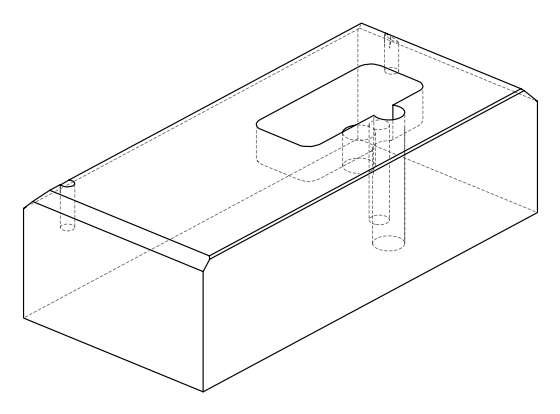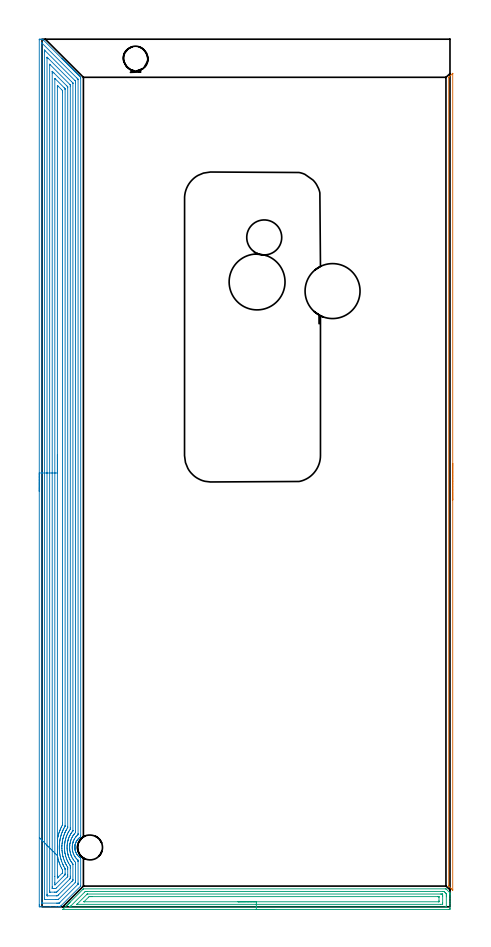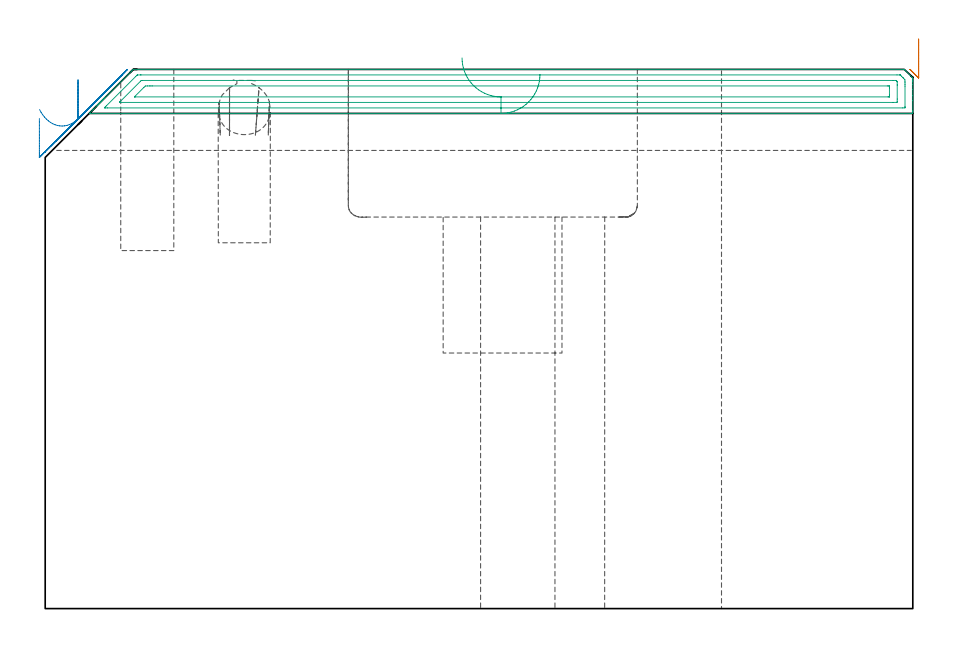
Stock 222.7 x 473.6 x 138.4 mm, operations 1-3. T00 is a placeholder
(PLAN: 12 operations, 8 tool changes, 70.1 min)
(1 AREA_MILL | FG_CHAMFER_SURFACE | UGT0205_001 | 3.71 min | 1095 mm3)
(2 AREA_MILL_1 | FG_CHAMFER_SURFACE_1 | UGT0205_001 | 30.14 min | 120836 mm3)
(3 AREA_MILL_2 | FG_CHAMFER_SURFACE_2 | UGT0205_001 | 6.87 min | 13014 mm3)
(4 AREA_MILL_3 | FG_CHAMFER_SURFACE_3 | UGT0205_001 | 13.6 min | 44851 mm3)
(5 MILL_RECTANGULAR_POCKET | POCKET_RECTANGULAR_STRAIGHT | NXT0201_007 | Follow Part, ap 6.25, ae 75% | 13.23 min | 467985 mm3)
(6 MILL_BLIND_HOLE_FROM_SOLID_MATERIAL | STEP1POCKET | UGT0201_129 | Spiral | 0.35 min | 4814 mm3)
(7 MILL_BLIND_HOLE_FROM_SOLID_MATERIAL_1 | STEP1POCKET_2 | NXT0201_011 | Spiral | 0.43 min | 6687 mm3)
(8 DRILL_THROUGH_HOLE_FROM_SOLID_MATERIAL | STEP1HOLE | UGT0301_515 | 0.44 min | 11339 mm3)
(9 DRILL_TO_ENLARGE_THROUGH_HOLE | STEP1HOLE | UGT0301_258 | 0.45 min | 17378 mm3)
(10 INDEXABLE_INSERT_DRILL_THROUGH_HOLE_FROM_SOLID | STEP1HOLE_1 | NXT0302_031 | 0.57 min | 91708 mm3)
(11 INDEXABLE_INSERT_DRILL_BLIND_HOLE_FROM_SOLID | STEP1POCKET_1 | NXT0302_010 | 0.16 min | 10319 mm3)
(12 DRILL_TO_ENLARGE_BLIND_HOLE | STEP1POCKET_1 | UGT0301_381 | 0.16 min | 15141 mm3)
(TOOL UGT0205_001 | Chamfer Mill 20 x 3 x 45 deg. | D20 FL50 Z2)
(TOOL NXT0201_007 | ENDMILL 25mm [R216.25-25050GCK54P 1620] | D25 R3 FL54 Z5)
(TOOL UGT0201_129 | Carbide End Mill 11.9 | D11.9 FL15 Z4)
(TOOL NXT0201_011 | ENDMILL 12mm [2P460-1200-NA 1630] | D12 FL38 Z6)
(TOOL UGT0301_515 | Carbide Drill 12.0 mm | D12 PA118 FL101 Z2)
(TOOL UGT0301_258 | Twist Drill 19.1 mm | D19.1 PA118 FL140 Z2)
(TOOL NXT0302_031 | Index. Insert Drill 30mm [880-D3000L32-05] | D30 PA176 FL150 Z2)
(TOOL NXT0302_010 | Index. Insert Drill 19.5mm [880-D1950L25-05] | D19.5 PA176 FL98 Z2)
(TOOL UGT0301_381 | Twist Drill Flat Bottom 30.5 mm | D30.5 PA180 FL175 Z2)
(OP 1 AREA_MILL)
G17 G21 G94 G90
T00 M6
G54
G17 G0 G90 X224.2 Y242.05 S1061 M3
G43 Z148.4 H0
Z146.2
G94 G1 Y242.012 Z145.328 F250.
Y241.898 Z144.463
Y241.709 Z143.612
Y241.447 Z142.78
Y241.113 Z141.974
Y240.71 Z141.2
Y240.241 Z140.464
Y239.71 Z139.772
Y239.121 Z139.129
Y238.478 Z138.54
Y237.786 Z138.008
Y237.05 Z137.54
Y236.276 Z137.137
Y235.47 Z136.803
Y234.638 Z136.541
Y233.786 Z136.352
Y232.922 Z136.238
Y232.05 Z136.2
X224.199 Y9.205 Z136.199
X224.198 Y9.175 Z136.198
X224.195 Y9.148 Z136.199
X224.191 Y9.118 Z136.202
X224.103 Y9.195 Z136.292
X224.002 Y9.297 Z136.397
X223.588 Y9.712 Z136.812
X222.218 Y11.082 Z138.182
X222.061 Y11.241 Z138.335
X222.004 Y11.305 Z138.389
X222. Y11.497 Z138.4
Y452.602
X222.003 Y452.795 Z138.389
X222.061 Y452.859 Z138.335
X222.218 Y453.018 Z138.182
X223.1 Y453.9 Z137.299
X224.057 Y454.858 Z136.341
X224.103 Y454.905 Z136.293
X224.19 Y454.982 Z136.202
X224.195 Y454.952 Z136.199
X224.198 Y454.925 Z136.198
X224.199 Y454.895 Z136.199
X224.2 Y454.848 Z136.2
Y232.05
Y231.178 Z136.238
Y230.313 Z136.352
Y229.462 Z136.541
Y228.63 Z136.803
Y227.824 Z137.137
Y227.05 Z137.54
Y226.314 Z138.008
Y225.622 Z138.54
Y224.979 Z139.129
Y224.39 Z139.772
Y223.858 Z140.464
Y223.39 Z141.2
Y222.987 Z141.974
Y222.653 Z142.78
Y222.391 Z143.612
Y222.202 Z144.463
Y222.088 Z145.328
Y222.05 Z146.2
G0 Z148.4
M5
M2
(OP 2 AREA_MILL_1)
G17 G21 G94 G90
T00 M6
G54
G17 G0 G90 X-1.5 Y226.8 S1061 M3
G43 Z148.4 H0
Z125.8
G94 G1 Y226.838 Z124.928 F250.
Y226.952 Z124.063
Y227.141 Z123.212
Y227.403 Z122.38
Y227.737 Z121.574
Y228.14 Z120.8
Y228.608 Z120.064
Y229.14 Z119.372
Y229.729 Z118.729
Y230.372 Z118.14
Y231.064 Z117.608
Y231.8 Z117.14
Y232.574 Z116.737
Y233.38 Z116.403
Y234.212 Z116.141
Y235.063 Z115.952
Y235.928 Z115.838
Y236.8 Z115.8
Y473.287
X-1.497 Y473.434 Z115.803
X-1.491 Y473.598 Z115.805
X-1.234 Y473.6 Z116.062
X-0.903 Z116.392
X-0.062 Z117.237
X0.294 Y473.599 Z117.59
X0.319 Y473.583 Z117.616
X0.787 Y473.113 Z118.087
X0.881 Y473.02 Z118.179
X0.913 Y472.987 Z118.212
X10.692 Y463.209 Z127.989
X10.736 Y463.165 Z128.035
X10.945 Y462.955 Z128.244
X10.989 Y462.912 Z128.286
X11.033 Y462.867 Z128.332
X11.242 Y462.658 Z128.541
X11.286 Y462.615 Z128.584
X11.331 Y462.57 Z128.63
X11.539 Y462.361 Z128.838
X11.584 Y462.318 Z128.881
X11.629 Y462.272 Z128.928
X11.836 Y462.065 Z129.135
X11.881 Y462.02 Z129.178
X11.926 Y461.974 Z129.225
X12.133 Y461.768 Z129.432
X12.178 Y461.723 Z129.475
X12.224 Y461.677 Z129.523
X12.43 Y461.471 Z129.729
X12.476 Y461.426 Z129.773
X12.522 Y461.379 Z129.821
X12.727 Y461.174 Z130.026
X12.773 Y461.128 Z130.07
X12.819 Y461.081 Z130.118
X13.024 Y460.877 Z130.323
X13.07 Y460.831 Z130.367
X13.117 Y460.784 Z130.416
X13.321 Y460.58 Z130.62
X13.367 Y460.534 Z130.665
X13.414 Y460.486 Z130.713
X13.618 Y460.283 Z130.917
X13.665 Y460.237 Z130.962
X13.712 Y460.188 Z131.011
X13.914 Y459.986 Z131.213
X13.962 Y459.939 Z131.259
X14.01 Y459.891 Z131.309
X14.211 Y459.689 Z131.51
X14.259 Y459.642 Z131.556
X14.307 Y459.593 Z131.606
X14.508 Y459.392 Z131.807
X14.557 Y459.345 Z131.854
X14.605 Y459.295 Z131.904
X14.805 Y459.095 Z132.104
X14.854 Y459.047 Z132.151
X14.903 Y458.998 Z132.202
X15.102 Y458.798 Z132.401
X15.151 Y458.75 Z132.448
X15.2 Y458.7 Z132.499
X15.399 Y458.501 Z132.698
X15.449 Y458.453 Z132.746
X15.498 Y458.402 Z132.797
X15.696 Y458.204 Z132.995
X15.746 Y458.156 Z133.043
X15.796 Y458.105 Z133.095
X15.993 Y457.907 Z133.292
X16.043 Y457.858 Z133.34
X16.093 Y457.807 Z133.392
X16.29 Y457.611 Z133.589
X16.34 Y457.561 Z133.637
X16.391 Y457.509 Z133.69
X16.587 Y457.314 Z133.886
X16.638 Y457.264 Z133.935
X16.689 Y457.212 Z133.988
X16.884 Y457.017 Z134.183
X16.935 Y456.966 Z134.232
X16.986 Y456.914 Z134.285
X17.181 Y456.72 Z134.48
X17.232 Y456.669 Z134.529
X17.284 Y456.617 Z134.583
X17.478 Y456.423 Z134.777
X17.53 Y456.372 Z134.826
X17.582 Y456.319 Z134.881
X17.775 Y456.126 Z135.074
X17.827 Y456.075 Z135.124
X17.879 Y456.021 Z135.178
X18.072 Y455.829 Z135.371
X18.124 Y455.777 Z135.421
X18.177 Y455.724 Z135.476
X18.368 Y455.532 Z135.667
X18.421 Y455.48 Z135.718
X18.475 Y455.426 Z135.774
X18.665 Y455.235 Z135.964
X18.719 Y455.183 Z136.016
X18.772 Y455.128 Z136.071
X18.962 Y454.938 Z136.261
X19.016 Y454.885 Z136.313
X19.07 Y454.831 Z136.369
X19.259 Y454.641 Z136.558
X19.313 Y454.588 Z136.61
X19.368 Y454.533 Z136.667
X19.556 Y454.344 Z136.855
X19.611 Y454.291 Z136.907
X19.665 Y454.235 Z136.964
X19.853 Y454.047 Z137.152
X19.908 Y453.994 Z137.205
X19.963 Y453.938 Z137.262
X20.15 Y453.75 Z137.449
X20.205 Y453.696 Z137.502
X20.261 Y453.64 Z137.56
X20.447 Y453.454 Z137.746
X20.503 Y453.399 Z137.799
X20.8 Y453.1 Z138.1
X21.097 Y452.804 Z138.395
X21.098 Y452.803 Z138.396
X21.101 Y452.797
X21.1 Y452.45 Z138.4
Y39.01
X21.093 Y38.168 Z138.392
X21.025 Y38.117 Z138.324
X20.948 Y38.061 Z138.246
X20.755 Y37.923 Z138.054
X20.616 Y37.824 Z137.915
X20.182 Y37.475 Z137.479
X20.089 Y37.392 Z137.385
X19.679 Y36.967 Z136.976
X19.611 Y36.887 Z136.907
X19.293 Y36.522 Z136.592
X19.275 Y36.498 Z136.574
X19.17 Y36.341 Z136.469
X18.98 Y36.056 Z136.28
X18.709 Y35.604 Z136.007
X18.627 Y35.438 Z135.923
X18.55 Y35.287 Z135.848
X18.436 Y35.035 Z135.736
X18.404 Y34.964 Z135.704
X18.311 Y34.71 Z135.61
X18.172 Y34.265 Z135.469
X18.131 Y34.098 Z135.426
X18.098 Y33.972 Z135.395
X18.058 Y33.816 Z135.357
X18.048 Y33.762 Z135.348
X18.031 Y33.652 Z135.326
X17.98 Y33.369 Z135.277
X17.95 Y33.118 Z135.247
X17.927 Y32.921 Z135.223
X17.918 Y32.759 Z135.21
X17.913 Y32.698 Z135.207
X17.908 Y32.545 Z135.205
X17.907 Y32.515 Z135.204
X17.904 Y32.363 Z135.199
X17.909 Y32.227 Z135.206
X17.916 Y32.135 Z135.205
X17.92 Y32.027 Z135.21
X17.936 Y31.866 Z135.224
X17.948 Y31.726 Z135.239
X17.952 Y31.662 Z135.248
X17.959 Y31.579 Z135.257
X18.029 Y31.133 Z135.328
X18.066 Y30.973 Z135.362
X18.097 Y30.833 Z135.396
X18.13 Y30.684 Z135.429
X18.261 Y30.239 Z135.558
X18.32 Y30.08 Z135.614
X18.37 Y29.934 Z135.669
X18.405 Y29.839 Z135.704
X18.421 Y29.803 Z135.721
X18.502 Y29.634 Z135.798
X18.635 Y29.345 Z135.934
X18.887 Y28.891 Z136.186
X18.984 Y28.741 Z136.283
X19.17 Y28.45 Z136.469
X19.292 Y28.282 Z136.592
X19.431 Y28.118 Z136.731
X19.605 Y27.911 Z136.904
X19.932 Y27.556 Z137.232
X19.963 Y27.526 Z137.263
X20.055 Y27.438 Z137.353
X20.181 Y27.325 Z137.48
X20.503 Y27.068 Z137.8
X20.609 Y26.982 Z137.907
X20.948 Y26.738 Z138.248
X21.046 Y26.666 Z138.341
X21.097 Y26.623 Z138.389
X21.1 Y26.508 Z138.4
Y11.328
X21.094 Y11.306 Z138.393
X21.04 Y11.24 Z138.34
X10.358 Y0.558 Z127.657
X10.097 Y0.295 Z127.394
X9.965 Y0.166 Z127.262
X9.8 Y0.01 Z127.099
X9.136 Y0. Z126.436
X7.685 Z124.981
X4.449 Z121.745
X-0.903 Y0.001 Z116.395
X-1.13 Y0.003 Z116.167
X-1.492 Y0.007 Z115.806
X-1.493 Y0.021 Z115.804
X-1.498 Y0.613 Z115.802
X-1.5 Y1.211 Z115.8
Y236.8
X-0.086 Z117.214
Y471.276
X-0.084 Y471.352 Z117.216
X-0.079 Y471.501 Z117.221
X-0.077 Y471.519 Z117.223
X-0.072 Y471.515 Z117.228
X-0.049 Y471.496 Z117.251
X-0.011 Y471.46 Z117.289
X19. Y452.449 Z136.3
X19.611 Y451.831 Z136.911
X19.675 Y451.764 Z136.975
X19.681 Y451.631 Z136.981
X19.684 Y451.556 Z136.984
X19.685 Y451.482 Z136.985
Y39.828
X19.684 Y39.753 Z136.984
X19.679 Y39.603 Z136.979
X19.67 Y39.376 Z136.97
X19.611 Y39.322 Z136.911
X19.446 Y39.175 Z136.746
X19.266 Y39.01 Z136.566
X18.997 Y38.731 Z136.297
X18.719 Y38.432 Z136.019
X18.572 Y38.264 Z135.872
X18.448 Y38.117 Z135.748
X18.182 Y37.761 Z135.482
X17.826 Y37.225 Z135.126
X17.625 Y36.875 Z134.925
X17.508 Y36.651 Z134.808
X17.351 Y36.331 Z134.651
X17.222 Y36.044 Z134.522
X16.993 Y35.438 Z134.293
X16.984 Y35.413 Z134.284
X16.978 Y35.395 Z134.278
X16.935 Y35.254 Z134.235
X16.785 Y34.695 Z134.085
X16.747 Y34.545 Z134.047
X16.632 Y33.956 Z133.932
X16.585 Y33.652 Z133.885
X16.529 Y33.166 Z133.829
X16.504 Y32.759 Z133.804
X16.495 Y32.307 Z133.795
X16.512 Y31.866 Z133.812
X16.56 Y31.348 Z133.86
X16.612 Y30.973 Z133.912
X16.66 Y30.67 Z133.96
X16.742 Y30.273 Z134.042
X16.789 Y30.08 Z134.089
X16.935 Y29.551 Z134.235
X17.057 Y29.187 Z134.357
X17.126 Y28.995 Z134.426
X17.439 Y28.294 Z134.739
X17.827 Y27.58 Z135.127
X17.908 Y27.442 Z135.208
X17.934 Y27.401 Z135.234
X18.13 Y27.098 Z135.43
X18.596 Y26.508 Z135.896
X18.719 Y26.365 Z136.019
X19.076 Y25.977 Z136.376
X19.457 Y25.615 Z136.757
X19.611 Y25.481 Z136.911
X19.656 Y25.439 Z136.956
X19.676 Y25.419 Z136.976
X19.68 Y25.248 Z136.98
X19.684 Y24.948 Z136.984
X19.685 Y24.798 Z136.985
X19.686 Y24.722 Z136.986
X19.685 Y12.964 Z136.985
X19.684 Y12.814 Z136.984
X19.68 Y12.513 Z136.98
X19.677 Y12.338 Z136.977
X19.658 Y12.315 Z136.958
X19.611 Y12.261 Z136.911
X9.749 Y2.398 Z127.049
X9.467 Y2.121 Z126.767
X9.386 Y2.044 Z126.686
X9.354 Y2.016 Z126.654
X9.298 Y2.008 Z126.598
X8.908 Y2.003 Z126.208
X8.414 Y2. Z125.714
X8.016 Z125.316
X0.387 Z117.687
X-0.011 Y2.004 Z117.289
X-0.067 Y2.007 Z117.233
X-0.077 Y2.009 Z117.223
X-0.081 Y2.073 Z117.219
X-0.084 Y2.173 Z117.216
X-0.086 Y2.474 Z117.214
Y236.8
X1.328 Z118.628
X1.329 Y466.737 Z118.629
X1.33 Y467.18 Z118.63
X1.334 Y467.63 Z118.634
X1.335 Y467.652 Z118.635
X1.365 Y467.63 Z118.665
X1.773 Y467.226 Z119.073
X17.827 Y451.173 Z135.127
X18.08 Y450.916 Z135.38
X18.206 Y450.785 Z135.506
X18.264 Y450.722 Z135.564
X18.266 Y450.663 Z135.566
X18.27 Y450.22 Z135.57
X18.271 Y449.771 Z135.571
Y449.325
Y41.244
X18.268 Y40.796 Z135.568
X18.264 Y40.574 Z135.564
X18.26 Y40.47 Z135.56
X17.785 Y39.944 Z135.085
X17.749 Y39.903 Z135.049
X17.508 Y39.611 Z134.808
X17.387 Y39.45 Z134.687
X17.068 Y39.01 Z134.368
X17.015 Y38.93 Z134.315
X16.935 Y38.806 Z134.235
X16.673 Y38.379 Z133.973
X16.516 Y38.117 Z133.816
X16.353 Y37.806 Z133.653
X16.069 Y37.224 Z133.369
X16.061 Y37.206 Z133.361
X16.043 Y37.165 Z133.343
X15.817 Y36.557 Z133.117
X15.734 Y36.331 Z133.034
X15.597 Y35.885 Z132.897
X15.472 Y35.438 Z132.772
X15.407 Y35.182 Z132.707
X15.278 Y34.545 Z132.578
X15.259 Y34.437 Z132.559
X15.151 Y33.707 Z132.451
X15.146 Y33.658 Z132.446
X15.145 Y33.652 Z132.445
X15.113 Y33.227 Z132.413
X15.087 Y32.824 Z132.387
X15.085 Y32.759 Z132.385
X15.081 Y32.351 Z132.381
X15.089 Y31.928 Z132.389
X15.093 Y31.866 Z132.393
X15.151 Y31.087 Z132.451
X15.165 Y30.973 Z132.465
X15.167 Y30.957 Z132.467
X15.308 Y30.08 Z132.608
X15.347 Y29.884 Z132.647
X15.436 Y29.498 Z132.736
X15.518 Y29.187 Z132.818
X15.666 Y28.671 Z132.966
X15.794 Y28.294 Z133.094
X15.86 Y28.11 Z133.16
X16.043 Y27.667 Z133.343
X16.16 Y27.401 Z133.46
X16.257 Y27.187 Z133.557
X16.625 Y26.508 Z133.925
X16.736 Y26.31 Z134.036
X16.935 Y25.995 Z134.235
X17.189 Y25.615 Z134.489
X17.827 Y24.805 Z135.127
X18.264 Y24.284 Z135.564
X18.268 Y23.829 Z135.568
X18.271 Y23.385 Z135.571
Y14.007
Y13.563
X18.269 Y13.45 Z135.569
X18.265 Y13.395 Z135.565
X18.262 Y13.373 Z135.562
X18.246 Y13.355 Z135.546
X18.014 Y13.114 Z135.314
X9.084 Y4.184 Z126.384
X8.994 Y4.098 Z126.294
X8.908 Y4.017 Z126.208
X8.198 Y4.002 Z125.498
X8.016 Y4.001 Z125.316
X7.308 Y4. Z124.608
X1.773 Z119.073
X1.589 Y4.002 Z118.889
X1.466 Y4.005 Z118.766
X1.369 Y4.01 Z118.669
X1.335 Y4.019 Z118.635
X1.334 Y4.037 Z118.634
X1.331 Y4.184 Z118.631
X1.329 Y4.629 Z118.629
X1.328 Y236.8 Z118.628
X2.743 Z120.043
Y463.165
X2.745 Y463.525 Z120.045
X2.747 Y463.704 Z120.047
X2.749 Y463.778 Z120.049
X2.8 Y463.739 Z120.1
X3.385 Y463.165 Z120.685
X16.043 Y450.508 Z133.343
X16.779 Y449.771 Z134.079
X16.827 Y449.717 Z134.127
X16.85 Y449.689 Z134.15
X16.852 Y449.668 Z134.152
X16.855 Y449.567 Z134.155
X16.857 Y449.363 Z134.157
X16.856 Y41.689 Z134.156
X16.852 Y41.486 Z134.152
X16.85 Y41.464 Z134.15
X16.838 Y41.444 Z134.138
X16.809 Y41.403 Z134.109
X16.753 Y41.333 Z134.053
X16.594 Y41.137 Z133.894
X16.334 Y40.796 Z133.634
X16.212 Y40.626 Z133.512
X16.043 Y40.383 Z133.343
X15.854 Y40.092 Z133.154
X15.734 Y39.903 Z133.034
X15.515 Y39.539 Z132.815
X15.218 Y39.01 Z132.518
X15.195 Y38.966 Z132.495
X15.151 Y38.877 Z132.451
X14.911 Y38.357 Z132.211
X14.806 Y38.117 Z132.106
X14.655 Y37.721 Z131.955
X14.468 Y37.224 Z131.768
X14.417 Y37.066 Z131.717
X14.259 Y36.563 Z131.559
X14.209 Y36.382 Z131.509
X14.195 Y36.331 Z131.495
X14.033 Y35.664 Z131.333
X13.988 Y35.438 Z131.288
X13.886 Y34.918 Z131.186
X13.833 Y34.545 Z131.133
X13.777 Y34.135 Z131.077
X13.726 Y33.652 Z131.026
X13.699 Y33.32 Z130.999
X13.674 Y32.759 Z130.974
X13.668 Y32.458 Z130.968
X13.68 Y31.866 Z130.98
X13.699 Y31.534 Z130.999
X13.744 Y30.973 Z131.044
X13.789 Y30.551 Z131.089
X13.861 Y30.08 Z131.161
X13.957 Y29.49 Z131.257
X14.022 Y29.187 Z131.322
X14.104 Y28.825 Z131.404
X14.234 Y28.32 Z131.534
X14.241 Y28.294 Z131.541
X14.259 Y28.232 Z131.559
X14.528 Y27.401 Z131.828
X14.694 Y26.966 Z131.994
X14.893 Y26.508 Z132.193
X15.151 Y25.949 Z132.451
X15.325 Y25.615 Z132.625
X15.527 Y25.239 Z132.827
X15.839 Y24.722 Z133.139
X15.919 Y24.598 Z133.219
X16.043 Y24.414 Z133.343
X16.286 Y24.075 Z133.586
X16.472 Y23.829 Z133.772
X16.749 Y23.467 Z134.049
X16.85 Y23.316 Z134.15
X16.853 Y23.218 Z134.153
X16.857 Y23.015 Z134.157
Y14.978
X16.856 Y14.9 Z134.156
X16.85 Y14.493 Z134.15
X16.841 Y14.402 Z134.141
X16.788 Y14.344 Z134.088
X16.695 Y14.247 Z133.995
X16.458 Y14.007 Z133.758
X16.251 Y13.799 Z133.551
X9.111 Y6.66 Z126.411
X8.908 Y6.459 Z126.208
X8.66 Y6.219 Z125.96
X8.444 Y6.012 Z125.744
X8.016 Y6.001 Z125.316
X7.986 Y6. Z125.286
X3.113 Y6.001 Z120.413
X2.905 Y6.003 Z120.205
X2.802 Y6.007 Z120.102
X2.755 Y6.01 Z120.055
X2.75 Y6.042 Z120.05
X2.743 Y6.785 Z120.043
Y6.863
Y236.8
X4.157 Z121.457
Y459.593
X4.158 Y459.884 Z121.458
X4.16 Y459.925 Z121.46
X4.186 Y459.905 Z121.486
X4.267 Y459.83 Z121.567
X4.388 Y459.713 Z121.688
X4.449 Y459.653 Z121.749
X15.224 Y448.878 Z132.524
X15.296 Y448.802 Z132.596
X15.436 Y448.653 Z132.736
X15.438 Y448.59 Z132.738
X15.442 Y447.985 Z132.742
X15.443 Y447.693 Z132.743
Y43.183
X15.44 Y42.582 Z132.74
X15.438 Y42.436 Z132.738
X15.435 Y42.367 Z132.735
X15.041 Y41.799 Z132.341
X14.968 Y41.689 Z132.268
X14.694 Y41.253 Z131.994
X14.411 Y40.796 Z131.711
X14.355 Y40.7 Z131.655
X14.259 Y40.526 Z131.559
X14.045 Y40.117 Z131.345
X13.94 Y39.903 Z131.24
X13.757 Y39.513 Z131.057
X13.538 Y39.01 Z130.838
X13.489 Y38.888 Z130.789
X13.367 Y38.576 Z130.667
X13.245 Y38.24 Z130.545
X13.203 Y38.117 Z130.503
X13.03 Y37.562 Z130.33
X12.93 Y37.224 Z130.23
X12.834 Y36.865 Z130.134
X12.7 Y36.331 Z130.
X12.66 Y36.147 Z129.96
X12.515 Y35.438 Z129.815
X12.509 Y35.405 Z129.809
X12.476 Y35.191 Z129.776
X12.398 Y34.623 Z129.698
X12.389 Y34.545 Z129.689
X12.315 Y33.813 Z129.615
X12.303 Y33.652 Z129.603
X12.266 Y32.968 Z129.566
X12.259 Y32.759 Z129.559
X12.261 Y32.081 Z129.561
X12.265 Y31.866 Z129.565
X12.305 Y31.143 Z129.605
X12.319 Y30.973 Z129.619
X12.399 Y30.157 Z129.699
X12.409 Y30.08 Z129.709
X12.476 Y29.635 Z129.776
X12.55 Y29.187 Z129.85
X12.566 Y29.097 Z129.866
X12.739 Y28.294 Z130.039
X12.828 Y27.942 Z130.128
X12.98 Y27.401 Z130.28
X13.205 Y26.671 Z130.505
X13.262 Y26.508 Z130.562
X13.367 Y26.225 Z130.667
X13.622 Y25.615 Z130.922
X13.821 Y25.161 Z131.121
X14.034 Y24.722 Z131.334
X14.259 Y24.301 Z131.559
X14.525 Y23.829 Z131.825
X14.933 Y23.155 Z132.233
X15.083 Y22.936 Z132.383
X15.411 Y22.478 Z132.711
X15.428 Y22.452 Z132.728
X15.436 Y22.417 Z132.736
X15.438 Y22.335 Z132.738
X15.442 Y22.044 Z132.742
X15.443 Y21.752 Z132.743
Y21.151
Y16.686
Y16.394
X15.441 Y15.793 Z132.741
X15.438 Y15.505 Z132.738
X15.436 Y15.462 Z132.736
X15.422 Y15.432 Z132.722
X15.363 Y15.369 Z132.663
X15.151 Y15.151 Z132.451
X8.651 Y8.649 Z125.951
X8.331 Y8.334 Z125.631
X8.016 Y8.024 Z125.316
X7.763 Y8.009 Z125.063
X7.124 Y8.002 Z124.424
X6.881 Y8. Z124.181
X4.449 Y8.001 Z121.749
X4.202 Y8.004 Z121.502
X4.168 Y8.01 Z121.468
X4.163 Y8.018 Z121.463
X4.161 Y8.044 Z121.461
X4.158 Y8.649 Z121.458
X4.157 Y8.941 Z121.457
Y236.8
X5.571 Z122.871
Y455.128
X5.573 Y455.788 Z122.873
X5.577 Y456.021 Z122.877
X5.578 Y456.059 Z122.878
X5.586 Y456.054 Z122.886
X5.627 Y456.021 Z122.927
X6.232 Y455.42 Z123.532
X6.524 Y455.128 Z123.824
X13.367 Y448.284 Z130.667
X13.665 Y447.985 Z130.965
X13.965 Y447.676 Z131.265
X14.022 Y447.607 Z131.322
X14.024 Y447.57 Z131.324
X14.027 Y447.488 Z131.327
X14.028 Y447.323 Z131.328
X14.029 Y447.092 Z131.329
X14.028 Y43.706 Z131.328
X14.027 Y43.475 Z131.327
X14.024 Y43.309 Z131.324
X14.022 Y43.229 Z131.322
X13.994 Y43.164 Z131.294
X13.531 Y42.418 Z130.831
X13.367 Y42.147 Z130.667
X13.201 Y41.855 Z130.501
X13.11 Y41.689 Z130.41
X12.891 Y41.273 Z130.191
X12.657 Y40.796 Z129.957
X12.599 Y40.672 Z129.899
X12.476 Y40.397 Z129.776
X12.329 Y40.049 Z129.629
X12.271 Y39.903 Z129.571
X12.083 Y39.403 Z129.383
X11.937 Y39.01 Z129.237
X11.851 Y38.742 Z129.151
X11.655 Y38.117 Z128.955
X11.638 Y38.062 Z128.938
X11.584 Y37.869 Z128.884
X11.452 Y37.355 Z128.752
X11.421 Y37.224 Z128.721
X11.287 Y36.628 Z128.587
X11.228 Y36.331 Z128.528
X11.141 Y35.881 Z128.441
X11.075 Y35.438 Z128.375
X11.028 Y35.101 Z128.328
X10.962 Y34.545 Z128.262
X10.937 Y34.3 Z128.237
X10.884 Y33.652 Z128.184
X10.873 Y33.471 Z128.173
X10.845 Y32.759 Z128.145
X10.843 Y32.608 Z128.143
X10.85 Y31.866 Z128.15
X10.854 Y31.703 Z128.154
X10.897 Y30.973 Z128.197
X10.914 Y30.751 Z128.214
X10.981 Y30.08 Z128.281
X11.017 Y29.755 Z128.317
X11.104 Y29.187 Z128.404
X11.184 Y28.694 Z128.484
X11.263 Y28.294 Z128.563
X11.418 Y27.567 Z128.718
X11.46 Y27.401 Z128.76
X11.584 Y26.935 Z128.884
X11.709 Y26.508 Z129.009
X11.764 Y26.328 Z129.064
X11.997 Y25.615 Z129.297
X12.257 Y24.941 Z129.557
X12.348 Y24.722 Z129.648
X12.476 Y24.426 Z129.776
X12.663 Y24.017 Z129.963
X12.753 Y23.829 Z130.053
X13.029 Y23.275 Z130.329
X13.216 Y22.936 Z130.516
X13.367 Y22.671 Z130.667
X13.745 Y22.044 Z131.045
X13.911 Y21.773 Z131.211
X13.986 Y21.647 Z131.286
X14.022 Y21.584 Z131.322
X14.024 Y21.546 Z131.324
X14.027 Y21.383 Z131.327
X14.028 Y21.151 Z131.328
X14.029 Y20.488 Z131.329
Y17.579
X14.028 Y16.917 Z131.328
X14.027 Y16.686 Z131.327
X14.023 Y16.521 Z131.323
X14.022 Y16.484 Z131.322
X13.997 Y16.454 Z131.297
X13.946 Y16.398 Z131.246
X13.802 Y16.251 Z131.102
X7.987 Y10.435 Z125.287
X7.55 Y10.009 Z124.85
X7.124 Y10.005 Z124.424
X6.691 Y10.001 Z123.991
X6.232 Z123.532
X5.773 Y10.002 Z123.073
X5.613 Y10.008 Z122.913
X5.579 Y10.01 Z122.879
X5.577 Y10.068 Z122.877
X5.573 Y10.202 Z122.873
X5.572 Y10.435 Z122.872
X5.571 Y11.097 Z122.871
Y236.8
X6.985 Z124.285
Y451.835
X6.987 Y452.113 Z124.287
X6.988 Y452.193 Z124.288
X6.99 Y452.207 Z124.29
X6.991 Y452.208 Z124.291
X7.003 Y452.197 Z124.303
X7.05 Y452.153 Z124.35
X12.11 Y447.092 Z129.41
X12.476 Y446.72 Z129.776
X12.601 Y446.59 Z129.901
X12.609 Y446.338 Z129.909
X12.613 Y446.199 Z129.913
X12.614 Y446.06 Z129.914
Y44.367
X12.613 Y44.23 Z129.913
X12.61 Y44.09 Z129.91
X12.608 Y44. Z129.908
X12.579 Y43.936 Z129.879
X12.476 Y43.757 Z129.776
X12.37 Y43.58 Z129.67
X12.309 Y43.475 Z129.609
X12.049 Y43.009 Z129.349
X11.814 Y42.582 Z129.114
X11.735 Y42.43 Z129.035
X11.584 Y42.124 Z128.884
X11.445 Y41.828 Z128.745
X11.382 Y41.689 Z128.682
X11.174 Y41.206 Z128.474
X11.006 Y40.796 Z128.306
X10.917 Y40.57 Z128.217
X10.692 Y39.977 Z127.992
X10.672 Y39.922 Z127.972
X10.666 Y39.903 Z127.966
X10.461 Y39.241 Z127.761
X10.391 Y39.01 Z127.691
X10.26 Y38.549 Z127.56
X10.146 Y38.117 Z127.446
X10.078 Y37.839 Z127.378
X9.934 Y37.224 Z127.234
X9.91 Y37.114 Z127.21
X9.8 Y36.564 Z127.1
X9.764 Y36.367 Z127.064
X9.758 Y36.331 Z127.058
X9.651 Y35.587 Z126.951
X9.632 Y35.438 Z126.932
X9.557 Y34.788 Z126.857
X9.533 Y34.545 Z126.833
X9.486 Y33.966 Z126.786
X9.466 Y33.652 Z126.766
X9.443 Y33.117 Z126.743
X9.431 Y32.759 Z126.731
X9.432 Y32.235 Z126.732
X9.436 Y31.866 Z126.736
X9.459 Y31.314 Z126.759
X9.479 Y30.973 Z126.779
X9.525 Y30.355 Z126.825
X9.552 Y30.08 Z126.852
X9.63 Y29.357 Z126.93
X9.654 Y29.187 Z126.954
X9.789 Y28.305 Z127.089
X9.8 Y28.239 Z127.1
X9.975 Y27.401 Z127.275
X10.024 Y27.177 Z127.324
X10.191 Y26.508 Z127.491
X10.337 Y25.97 Z127.637
X10.445 Y25.615 Z127.745
X10.692 Y24.822 Z127.992
X10.726 Y24.722 Z128.026
X10.744 Y24.67 Z128.044
X11.084 Y23.829 Z128.384
X11.375 Y23.146 Z128.675
X11.471 Y22.936 Z128.771
X11.584 Y22.702 Z128.884
X11.921 Y22.044 Z129.221
X12.333 Y21.293 Z129.633
X12.419 Y21.151 Z129.719
X12.476 Y21.055 Z129.776
X12.564 Y20.901 Z129.864
X12.602 Y20.833 Z129.902
X12.608 Y20.675 Z129.908
X12.613 Y20.397 Z129.913
X12.614 Y20.258 Z129.914
Y18.333
X12.608 Y17.579 Z129.908
X12.606 Y17.515 Z129.906
X12.574 Y17.48 Z129.874
X12.476 Y17.376 Z129.776
X12.132 Y17.03 Z129.432
X11.789 Y16.686 Z129.089
X7.323 Y12.221 Z124.623
X7.222 Y12.123 Z124.522
X7.124 Y12.032 Z124.424
X7.091 Y12.01 Z124.391
X7.051 Y12.009 Z124.351
X6.998 Y12.01 Z124.298
X6.992 Y12.083 Z124.292
X6.988 Y12.221 Z124.288
X6.986 Y12.359 Z124.286
X6.985 Y13.114 Z124.285
Y16.609
Y236.8
X8.399 Z125.699
X8.4 Y447.6 Z125.7
X8.402 Y447.985 Z125.702
X8.405 Y448.275 Z125.705
X8.406 Y448.326 Z125.706
X8.511 Y448.23 Z125.811
X8.767 Y447.985 Z126.067
X10.692 Y446.061 Z127.992
X11.067 Y445.678 Z128.367
X11.159 Y445.582 Z128.459
X11.193 Y445.533 Z128.493
X11.195 Y445.475 Z128.495
X11.198 Y445.306 Z128.498
X11.2 Y444.797 Z128.5
Y444.413
Y45.645
X11.198 Y45.26 Z128.498
X11.195 Y44.757 Z128.495
X11.122 Y44.602 Z128.422
X10.996 Y44.367 Z128.296
X10.692 Y43.804 Z127.992
X10.58 Y43.587 Z127.88
X10.524 Y43.475 Z127.824
X10.293 Y42.981 Z127.593
X10.11 Y42.582 Z127.41
X10.016 Y42.365 Z127.316
X9.8 Y41.855 Z127.1
X9.752 Y41.736 Z127.052
X9.734 Y41.689 Z127.034
X9.511 Y41.084 Z126.811
X9.407 Y40.796 Z126.707
X9.285 Y40.419 Z126.585
X9.121 Y39.903 Z126.421
X9.072 Y39.738 Z126.372
X8.908 Y39.17 Z126.208
X8.875 Y39.043 Z126.175
X8.866 Y39.01 Z126.166
X8.763 Y38.595 Z126.063
X8.698 Y38.327 Z125.998
X8.65 Y38.117 Z125.95
X8.573 Y37.768 Z125.873
X8.537 Y37.596 Z125.837
X8.453 Y37.181 Z125.753
X8.438 Y37.108 Z125.738
X8.411 Y36.992 Z125.711
X8.407 Y36.978 Z125.707
X8.404 Y37.008 Z125.704
X8.401 Y37.094 Z125.701
X8.4 Y37.188 Z125.7
Y37.224
X8.399 Y236.8 Z125.699
Y237.672 Z125.738
Y238.536 Z125.851
Y239.388 Z126.04
Y240.22 Z126.303
Y241.026 Z126.636
Y241.8 Z127.039
Y242.536 Z127.508
Y243.228 Z128.039
Y243.871 Z128.628
Y244.46 Z129.272
Y244.991 Z129.964
Y245.46 Z130.699
Y245.863 Z131.473
Y246.197 Z132.279
Y246.459 Z133.111
Y246.648 Z133.963
Y246.762 Z134.828
Y246.8 Z135.699
G0 Z148.4
X-1.448 Y37.77
Z128.097
G1 X-1.07 Y37.392 Z127.407
X-0.652 Y36.973 Z126.767
X-0.196 Y36.516 Z126.18
X0.295 Y36.025 Z125.652
X0.817 Y35.503 Z125.187
X1.365 Y34.954 Z124.787
X1.935 Y34.383 Z124.457
X2.524 Y33.793 Z124.198
X3.126 Y33.19 Z124.013
X3.738 Y32.578 Z123.903
X4.354 Y31.961 Z123.868
X4.97 Y31.344 Z123.91
X5.581 Y30.733 Z124.028
X6.182 Y30.131 Z124.22
X6.769 Y29.543 Z124.486
X7.338 Y28.974 Z124.824
X7.883 Y28.427 Z125.23
X8.402 Y27.908 Z125.702
X8.584 Y26.995 Z125.884
X8.626 Y26.79 Z125.926
X8.693 Y26.508 Z125.993
X8.908 Y25.629 Z126.208
X8.913 Y25.61 Z126.213
X9.179 Y24.722 Z126.479
X9.3 Y24.33 Z126.6
X9.466 Y23.829 Z126.766
X9.815 Y22.921 Z127.115
X10.201 Y22.044 Z127.501
X10.558 Y21.285 Z127.858
X10.626 Y21.151 Z127.926
X10.692 Y21.024 Z127.992
X11.104 Y20.258 Z128.404
X11.17 Y20.131 Z128.47
X11.193 Y20.064 Z128.493
X11.195 Y20.003 Z128.495
X11.199 Y19.75 Z128.499
X11.2 Y19.365 Z128.5
Y18.856
X11.197 Y18.664 Z128.497
X11.193 Y18.569 Z128.493
X11.191 Y18.55 Z128.491
X11.173 Y18.527 Z128.473
X11.123 Y18.472 Z128.423
X8.908 Y16.255 Z126.208
X8.677 Y16.024 Z125.977
X8.442 Y15.793 Z125.742
X8.431 Y15.789 Z125.731
X8.407 Y15.793 Z125.707
X8.403 Y16.065 Z125.703
X8.401 Y16.301 Z125.701
X8.4 Y16.686 Z125.7
Y17.195
Y27.504
X8.402 Y27.908 Z125.702
X8.406 Y28.78 Z125.744
X8.409 Y29.644 Z125.861
X8.413 Y30.495 Z126.054
X8.417 Y31.326 Z126.32
X8.42 Y32.13 Z126.657
X8.424 Y32.902 Z127.064
X8.427 Y33.636 Z127.536
X8.43 Y34.326 Z128.07
X8.433 Y34.966 Z128.662
X8.436 Y35.553 Z129.308
X8.438 Y36.081 Z130.002
X8.44 Y36.546 Z130.74
X8.442 Y36.946 Z131.516
X8.443 Y37.276 Z132.323
X8.444 Y37.535 Z133.156
X8.445 Y37.72 Z134.009
X8.446 Y37.83 Z134.874
Y37.864 Z135.746
G0 Z148.4
M5
M2
(OP 3 AREA_MILL_2)
G17 G21 G94 G90
T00 M6
G54
G17 G0 G90 X127. Y-1.5 S1061 M3
G43 Z148.4 H0
Z137.1
G94 G1 X126.962 Z136.228 F250.
X126.848 Z135.364
X126.659 Z134.512
X126.397 Z133.68
X126.063 Z132.874
X125.66 Z132.1
X125.192 Z131.364
X124.66 Z130.672
X124.071 Z130.029
X123.428 Z129.44
X122.736 Z128.909
X122. Z128.44
X121.226 Z128.037
X120.42 Z127.703
X119.588 Z127.441
X118.736 Z127.252
X117.872 Z127.138
X117. Z127.1
X11.483
X11.316 Y-1.494 Z127.105
X11.308 Y-1.493 Z127.107
X12.272 Y-0.527 Z128.071
X12.377 Y-0.421 Z128.175
X13.271 Y0.472 Z129.07
X13.44 Y0.642 Z129.237
X13.604 Y0.805 Z129.403
X13.719 Y0.92 Z129.517
X13.878 Y1.081 Z129.676
X14.034 Y1.236 Z129.833
X14.166 Y1.367 Z129.965
X14.317 Y1.519 Z130.114
X14.465 Y1.666 Z130.263
X14.613 Y1.814 Z130.412
X14.755 Y1.958 Z130.553
X14.895 Y2.096 Z130.694
X15.06 Y2.261 Z130.859
X15.194 Y2.396 Z130.992
X15.325 Y2.526 Z131.124
X22.209 Y9.41 Z138.009
X22.566 Y9.764 Z138.361
X22.605 Y9.795 Z138.391
X22.661 Y9.8 Z138.4
X220.281
X220.495 Y9.796 Z138.389
X220.655 Y9.645 Z138.244
X222.517 Y7.783 Z136.382
X222.639 Y7.658 Z136.256
X222.69 Y7.605 Z136.202
X222.699 Y7.301 Z135.895
X222.7 Y6.94 Z135.54
Y6.622 Z135.221
Y5.904 Z134.499
Y4.668 Z133.265
Y3.052 Z131.648
Y1.778 Z130.375
Y-0.853 Z127.745
X222.696 Y-1.112 Z127.486
X222.69 Y-1.493 Z127.105
X222.462 Y-1.496 Z127.102
X222.07 Y-1.5 Z127.1
X117.
Y-0.086 Z128.514
X15.986 Y-0.085 Z128.515
X15.507 Y-0.082 Z128.518
X15.348 Y-0.079 Z128.521
X15.191 Y-0.07 Z128.53
X15.262 Y0.006 Z128.606
X15.348 Y0.096 Z128.696
X15.507 Y0.257 Z128.857
X15.701 Y0.452 Z129.052
X23.229 Y7.978 Z136.578
X23.555 Y8.3 Z136.9
X23.637 Y8.376 Z136.976
X23.714 Y8.379 Z136.979
X24.449 Y8.385 Z136.985
X24.601
X218.645 Y8.386 Z136.986
X219.387 Y8.383 Z136.983
X219.436 Y8.381 Z136.981
X219.459 Y8.379 Z136.979
X219.484 Y8.357 Z136.957
X219.589 Y8.257 Z136.857
X219.793 Y8.056 Z136.656
X220.192 Y7.658 Z136.258
X220.281 Y7.568 Z136.168
X220.67 Y7.169 Z135.769
X220.69 Y6.781 Z135.381
X220.697 Y6.373 Z134.973
X220.699 Y5.904 Z134.504
X220.7 Y5.493 Z134.093
Y0.232 Z128.832
X220.697 Y0.095 Z128.695
X220.693 Y-0.014 Z128.586
X220.689 Y-0.079 Z128.521
X220.129 Y-0.085 Z128.515
X117. Y-0.086 Z128.514
Y1.328 Z129.928
X19.278 Y1.329 Z129.929
X19.119 Y1.33 Z129.93
X19.084 Y1.332 Z129.932
X19.053 Y1.335 Z129.935
X19.068 Y1.358 Z129.958
X19.084 Y1.382 Z129.982
X19.152 Y1.452 Z130.052
X19.218 Y1.519 Z130.119
X24.48 Y6.781 Z135.381
X24.656 Y6.947 Z135.547
X24.671 Y6.961 Z135.561
X24.722 Y6.964 Z135.564
X24.825 Y6.969 Z135.569
X24.954 Y6.971 Z135.571
X217.599
X218.301 Y6.97 Z135.57
X218.395 Y6.967 Z135.567
X218.416 Y6.965 Z135.565
X218.442 Y6.946 Z135.546
X218.493 Y6.903 Z135.503
X218.609 Y6.781 Z135.381
X218.69 Y6.677 Z135.277
X218.696 Y6.582 Z135.182
X218.699 Y5.904 Z134.504
X218.7 Y5.701 Z134.301
X218.699 Y2.194 Z130.794
X218.69 Y1.519 Z130.119
X218.68 Y1.336 Z129.936
X217.599 Y1.329 Z129.929
X117. Y1.328 Z129.928
Y2.743 Z131.343
X23.201
X23.039 Y2.746 Z131.346
X22.95 Y2.749 Z131.349
X22.912 Y2.752 Z131.352
X22.933 Y2.777 Z131.377
X22.975 Y2.823 Z131.423
X23.045 Y2.896 Z131.496
X25.343 Y5.194 Z133.794
X25.707 Y5.547 Z134.147
X26.237 Y5.552 Z134.152
X26.777 Y5.556 Z134.156
X27.132 Y5.557 Z134.157
X27.485
X216.164
X216.55 Y5.555 Z134.155
X216.615 Y5.554 Z134.154
X216.678 Y5.551 Z134.151
X216.69 Y5.462 Z134.062
X216.7 Y5.032 Z133.632
Y3.278 Z131.878
X216.699 Y2.837 Z131.437
X216.697 Y2.782 Z131.382
X216.693 Y2.756 Z131.356
X216.689 Y2.75 Z131.35
X216.675 Y2.748 Z131.348
X216.531 Y2.744 Z131.344
X216.351 Y2.743 Z131.343
X117.
X116.128 Z131.381
X115.264 Z131.495
X114.412 Z131.683
X113.58 Z131.946
X112.774 Z132.28
X112. Z132.682
X111.264 Z133.151
X110.572 Z133.682
X109.929 Z134.272
X109.34 Z134.915
X108.808 Z135.607
X108.34 Z136.343
X107.937 Z137.117
X107.603 Z137.922
X107.341 Z138.754
X107.152 Z139.606
X107.038 Z140.471
X107. Z141.343
G0 Z148.4
M5
M2
